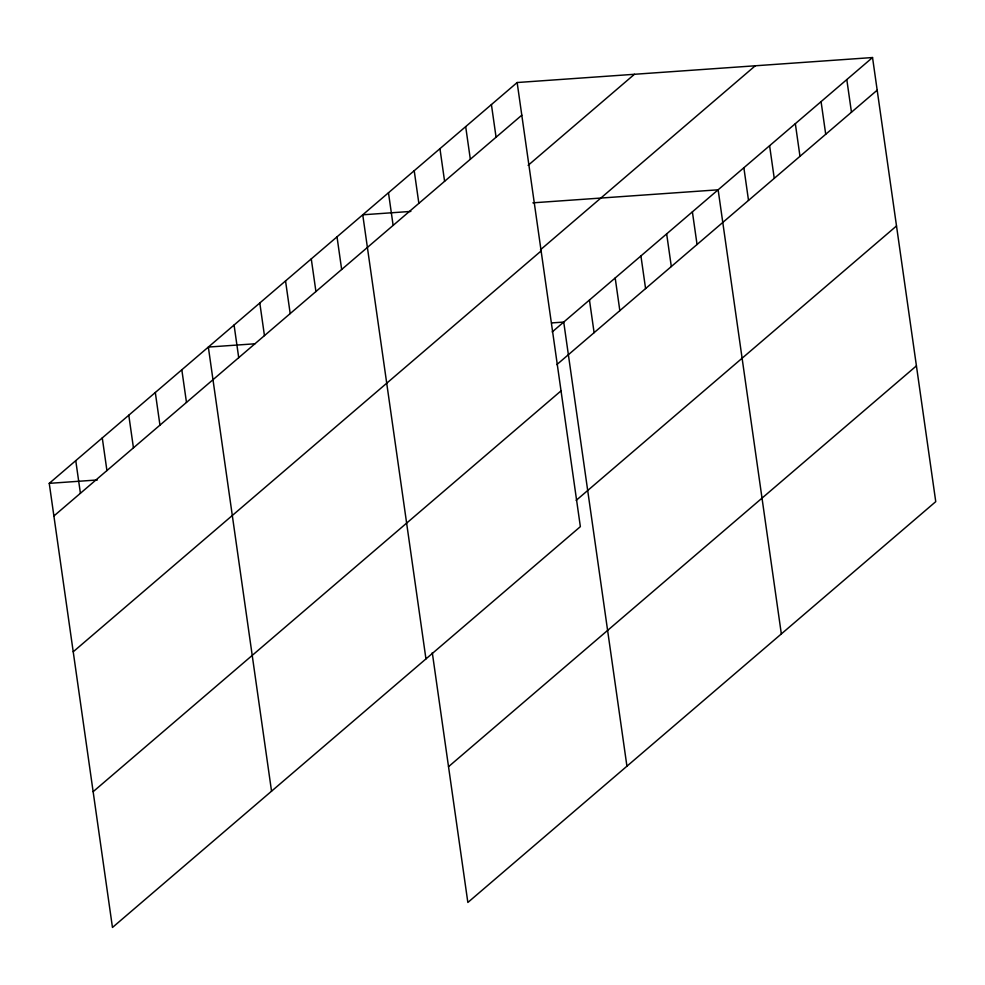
<?xml version="1.0" encoding="UTF-8"?>
<svg xmlns="http://www.w3.org/2000/svg" width="985" height="985" viewBox="0 0 985 985"><rect width="100%" height="100%" fill="white"/><g stroke="black" fill="none" stroke-linecap="round" stroke-linejoin="round"><path stroke-width="1.48" d="M517.15 82.531L580.362 526.643L112.462 927.464L49.25 483.352L517.15 82.531L872.538 57.536L935.75 501.648L467.85 902.469L432.292 652.636M53.892 515.992L521.804 115.171M528.132 165.332L634.438 74.281M540.433 249.808L755.261 65.786M73.222 651.774L541.122 250.953M552.191 331.945L872.538 57.536M556.845 364.598L877.192 90.177M93.132 791.681L561.031 390.86M576.163 500.38L896.51 225.959M448.52 766.687L916.419 365.866M410.856 211.418L362.751 214.804L425.951 658.916M532.885 202.836L718.139 189.809L781.339 633.921M254.943 343.79L208.34 347.065L271.54 791.189M551.698 322.92L563.728 322.07L626.928 766.195M49.25 483.352L97.367 479.966M846.804 79.576L851.459 112.228M821.071 101.627L825.713 134.268M795.338 123.667L799.98 156.319M769.605 145.718L774.247 178.359M743.872 167.758L748.514 200.398M692.393 211.849L697.048 244.489M666.66 233.901L671.314 266.541M640.927 255.94L645.581 288.58M615.194 277.979L619.836 310.632M589.461 300.031L594.103 332.671M491.416 104.57L496.071 137.223M465.683 126.622L470.337 159.262M439.95 148.661L444.592 181.302M414.217 170.713L418.859 203.353M388.484 192.752L393.126 225.393M337.018 236.843L341.66 269.484M311.272 258.895L315.926 291.535M285.539 280.934L290.193 313.575M259.806 302.974L264.448 335.626M234.073 325.025L238.715 357.666M181.819 369.781L186.473 402.422M155.31 392.498L159.952 425.138M128.789 415.214L133.443 447.855M102.28 437.919L106.922 470.559M75.759 460.635L80.413 493.276"/></g></svg>
